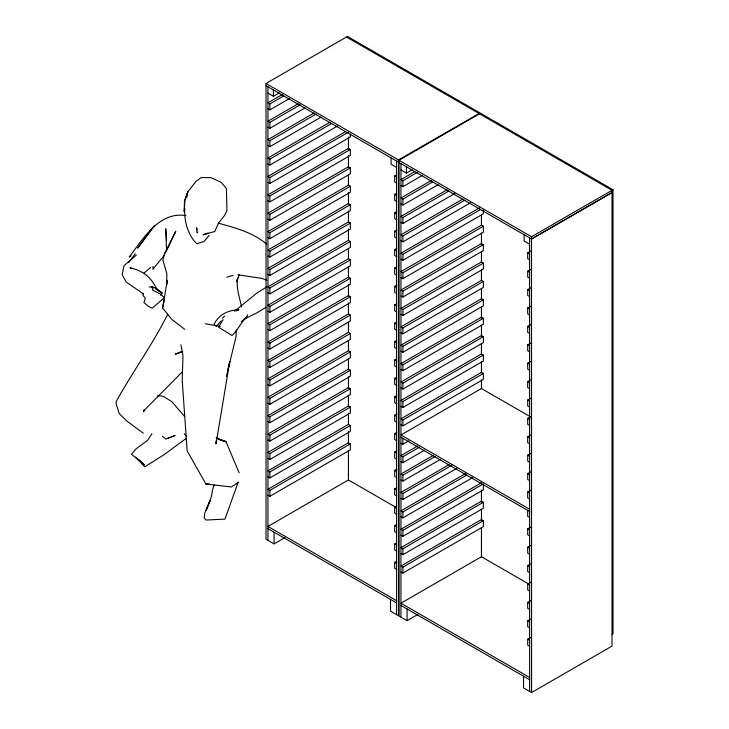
<?xml version="1.0" encoding="UTF-8"?>
<svg xmlns="http://www.w3.org/2000/svg" width="729" height="729" viewBox="0 0 729 729"><rect width="100%" height="100%" fill="white"/><g stroke="black" fill="none" stroke-linecap="round" stroke-linejoin="round"><path stroke-width="1.09" d="M236.36 330.091L235.968 336.88L226.446 376.383M153.063 266.404L152.871 269.283L163.815 255.806M237.618 278.059C235.914 287.855 239.704 297.423 241.499 306.9M237.18 279.353L236.807 281.54L239.404 274.633M184.802 208.494C183.918 220.732 187.882 235.112 196.748 243.732L203.92 241.554L209.159 235.449M186.806 197.349L187.809 191.773L195.992 181.357L201.049 177.584L210.809 177.603L221.188 182.35L226.409 188.547L226.938 210.581L224.705 215.292L218.518 223.11L214.736 231.512L203.017 234.793L208.066 233.025M184.747 329.344L171.652 319.247L162.585 307.984L167.296 280.446L166.595 284.893L166.868 273.785L162.895 260.116L164.435 253.856L175.762 231.248L167.041 249.692M162.585 307.984L164.462 299.482M144.123 409.625L143.649 411.712L144.233 410.309L182.068 372.1M227.758 370.122L229.763 361.52L216.012 443.97L215.948 440.99M238.164 482.188L224.969 519.112L205.824 520.05L204.202 517.763L204.813 512.952L210.18 500.659L206.216 510.036L211.182 497.16L212.795 488.758L214.244 484.794M143.422 293.432L142.884 295.19L145.299 298.279L143.923 302.544L148.297 306.317L152.142 308.212L164.435 297.669L160.471 293.933M223.083 319.621L218.518 327.175L232.004 335.486C237.982 330.155 240.807 322.391 246.767 317.151L247.514 314.8M167.716 314.181C152.68 344.516 132.578 371.863 116.203 401.497L116.221 404.285L119.283 413.644L126.828 421.061L143.349 433.226M151.933 433.673L147.695 440.225L136.077 448.827L131.493 454.231L144.397 464.956L139.002 459.635M164.435 253.856L166.558 250.721L165.747 228.769L166.577 239.932M160.562 295.245L162.166 292.976L156.58 288.429L151.632 286.688L149.153 287.035M128.705 262.495L135.23 253.71M235.048 310.855L256.909 293.012L266.559 287.016M221.233 320.924L216.294 326.31L214.053 324.369C218.645 314.509 228.478 309.943 238.866 309.852L236.232 310.836M197.942 231.986L197.03 232.87L196.511 227.712L197.231 229.845M242.839 320.487L241.436 321.689L246.767 317.151M222.309 318.154L224.714 316.131M136.341 255.104L124.003 265.739L122.153 274.669L126.226 282.023L143.312 293.86M144.151 272.883L150.675 267.47M130.965 255.706L129.188 257.036C143.212 238.82 159.223 211.137 185.922 215.62M185.995 438.557L163.168 455.297L144.743 466.842L135.576 457.092M238.656 482.279L231.375 486.945L205.942 484.065L187.18 450.923L182.232 380.766L182.97 355.716L180.91 344.826M266.021 307.292L256.626 313.023L244.561 318.883M266.021 83.48L347.469 36.45L480.001 112.968L398.499 159.961L266.021 83.48L266.021 539.241L274.068 543.889L284.866 537.656M267.953 93.139L273.421 96.301L279.316 92.902M282.67 94.305L267.953 102.807L269.885 103.919L283.627 95.991M267.953 108.758L269.885 109.869L289.513 98.533M298.38 103.646L267.953 121.205L269.885 122.326L300.312 104.757M267.953 127.156L269.885 128.268L305.214 107.874M314.081 112.977L267.953 139.613L269.885 140.724L316.012 114.088M267.953 145.554L269.885 146.675L320.924 117.205M329.79 122.308L267.953 158.011L269.885 159.132L331.722 123.429M267.953 163.961L269.885 165.073L337.609 125.971M345.491 131.648L267.953 176.418L269.885 177.53L348.407 132.195M267.953 182.359L269.885 183.48L350.367 137.006L350.367 134.036M350.367 149.463L348.435 148.352L267.953 194.816L269.885 195.928L350.367 149.463L350.367 155.414L269.885 201.878L267.953 200.767M350.367 167.861L348.435 166.75L267.953 213.214L269.885 214.335L350.367 167.861L350.367 173.812L269.885 220.276L267.953 219.165M350.367 186.269L348.435 185.148L267.953 231.622L269.885 232.733L350.367 186.269L350.367 192.21L269.885 238.684L267.953 237.563M417.872 614.447L407.074 620.68L399.027 616.032L399.027 160.271L480.484 113.241L613.007 189.759L613.007 633.811L612.041 634.376M396.612 183.043L394.681 181.922L394.681 175.971L396.649 174.842M350.367 204.667L348.435 203.555L267.953 250.02L269.885 251.131L350.367 204.667L350.367 210.617L269.885 257.082L267.953 255.97M400.959 169.939L406.436 173.092L412.322 169.693M414.701 171.67L400.959 179.598L402.891 180.719L417.617 172.217M400.959 185.549L402.891 186.66L422.519 175.334M396.612 201.441L394.681 200.329L394.681 194.379L396.649 193.24M350.367 223.065L348.435 221.953L267.953 268.418L269.885 269.539L350.367 223.065L350.367 229.015L269.885 275.489L267.953 274.368M431.386 180.437L400.959 198.006L402.891 199.117L432.343 182.113M400.959 203.947L402.891 205.068L438.229 184.665M396.612 219.839L394.681 218.727L394.681 212.777L396.649 211.647M350.367 241.472L348.435 240.351L267.953 286.825L269.885 287.937L350.367 241.472L350.367 247.423L269.885 293.887L267.953 292.776M447.096 189.768L400.959 216.404L402.891 217.515L449.028 190.889M400.959 222.354L402.891 223.466L454.914 193.431M396.612 238.246L394.681 237.125L394.681 231.184L396.649 230.045M350.367 259.87L348.435 258.759L267.953 305.223L269.885 306.344L350.367 259.87L350.367 265.821L269.885 312.285L267.953 311.174M462.797 199.108L400.959 234.802L402.891 235.923L464.728 200.22M400.959 240.752L402.891 241.864L470.615 202.771M396.612 256.644L394.681 255.533L394.681 249.582L396.649 248.452M350.367 278.278L348.435 277.157L267.953 323.63L269.885 324.742L350.367 278.278L350.367 284.219L269.885 330.693L267.953 329.572M479.482 207.874L400.959 253.209L402.891 254.321L480.438 209.551M400.959 259.15L402.891 260.271L483.382 213.797L483.382 209.834M396.612 275.052L394.681 273.931L394.681 267.98L396.649 266.85M350.367 296.676L348.435 295.564L267.953 342.029L269.885 343.14L350.367 296.676L350.367 302.626L269.885 349.091L267.953 347.979M483.382 226.254L481.45 225.143L400.959 271.607L402.891 272.728L483.382 226.254L483.382 232.205L402.891 278.669L400.959 277.558M396.612 293.45L394.681 292.338L394.681 286.388L396.649 285.249M350.367 315.074L348.435 313.962L267.953 360.427L269.885 361.548L350.367 315.074L350.367 321.024L269.885 367.489L267.953 366.377M483.382 244.662L481.45 243.541L400.959 290.014L402.891 291.126L483.382 244.662L483.382 250.603L402.891 297.077L400.959 295.956M396.612 311.848L394.681 310.736L394.681 304.786L396.649 303.656M350.367 333.481L348.435 332.36L267.953 378.834L269.885 379.946L350.367 333.481L350.367 339.422L269.885 385.896L267.953 384.775M483.382 263.06L481.45 261.948L400.959 308.413L402.891 309.524L483.382 263.06L483.382 269.01L402.891 315.475L400.959 314.363M399.027 160.271L531.505 236.752L613.007 189.759M531.505 238.984L611.995 192.52L611.995 190.287L479.518 113.797M612.041 192.547L531.559 239.012L399.027 162.503M396.612 330.255L394.681 329.134L394.681 323.193L396.649 322.054M350.367 351.879L348.435 350.767L267.953 397.232L269.885 398.353L350.367 351.879L350.367 357.83L269.885 404.294L267.953 403.183M529.628 259.834L527.696 258.713L527.696 252.772L530.639 251.068M483.382 281.458L481.45 280.346L400.959 326.811L402.891 327.932L483.382 281.458L483.382 287.408L402.891 333.873L400.959 332.761M396.612 348.653L394.681 347.542L394.681 341.591L396.649 340.461M350.367 370.286L348.435 369.166L267.953 415.639L269.885 416.751L350.367 370.286L350.367 376.228L269.885 422.702L267.953 421.581M529.628 278.232L527.696 277.12L527.696 271.17L530.639 269.475M483.382 299.865L481.45 298.744L400.959 345.218L402.891 346.33L483.382 299.865L483.382 305.806L402.891 352.28L400.959 351.159M396.612 367.052L394.681 365.94L394.681 359.989L396.649 358.859M350.367 388.685L348.435 387.573L267.953 434.037L269.885 435.149L350.367 388.685L350.367 394.635L269.885 441.1L267.953 439.988M529.628 296.639L527.696 295.518L527.696 289.568L530.639 287.873M483.382 318.263L481.45 317.151L400.959 363.616L402.891 364.728L483.382 318.263L483.382 324.214L402.891 370.678L400.959 369.567M396.612 385.459L394.681 384.338L394.681 378.397L396.649 377.257M350.367 407.083L348.435 405.971L267.953 452.436L269.885 453.556L350.367 407.083L350.367 413.033L269.885 459.498L267.953 458.386M529.628 315.037L527.696 313.926L527.696 307.975L530.639 306.271M483.382 336.661L481.45 335.55L400.959 382.014L402.891 383.135L483.382 336.661L483.382 342.612L402.891 389.086L400.959 387.965M396.612 403.857L394.681 402.745L394.681 396.795L396.649 395.665M350.367 425.49L348.435 424.369L267.953 470.843L269.885 471.955L350.367 425.49L350.367 431.431L269.885 477.905L267.953 476.784M529.628 333.435L527.696 332.324L527.696 326.373L530.639 324.678M483.382 355.069L481.45 353.948L400.959 400.421L402.891 401.533L483.382 355.069L483.382 361.019L402.891 407.484L400.959 406.372M396.612 422.264L394.681 421.143L394.681 415.193L396.649 414.063M350.367 443.888L348.435 442.776L267.953 489.241L269.885 490.353L350.367 443.888L350.367 449.839L269.885 496.303L267.953 495.191M529.628 351.843L527.696 350.722L527.696 344.781L530.639 343.077M483.382 373.467L481.45 372.355L400.959 418.82L402.891 419.94L483.382 373.467L483.382 379.417L402.891 425.882L400.959 424.77M396.612 440.662L394.681 439.551L394.681 433.6L396.649 432.461M529.628 370.241L527.696 369.129L527.696 363.179L530.639 361.475M400.959 443.168L402.891 444.289L408.778 440.89M396.612 459.06L394.681 457.949L394.681 451.998L396.649 450.868M529.628 388.648L527.696 387.527L527.696 381.577L530.639 379.882M417.644 445.993L400.959 455.625L402.891 456.737L419.576 447.105M400.959 461.575L402.891 462.687L424.488 450.221M396.612 477.468L394.681 476.347L394.681 470.405L396.649 469.266M529.628 407.046L527.696 405.935L527.696 399.984L530.639 398.28M433.354 455.324L400.959 474.023L402.891 475.144L435.286 456.445M400.959 479.974L402.891 481.094L440.188 459.552M396.612 495.866L394.681 494.754L394.681 488.804L396.649 487.674M529.628 425.444L527.696 424.333L527.696 418.382L530.639 416.687M449.055 464.665L400.959 492.43L402.891 493.542L451.971 465.211M400.959 498.381L402.891 499.493L456.873 468.328M396.612 514.273L394.681 513.152L394.681 507.202L396.649 506.072M529.628 443.852L527.696 442.731L527.696 436.789L530.639 435.085M465.74 473.431L400.959 510.829L402.891 511.949L466.697 475.108M400.959 516.779L402.891 517.891L472.583 477.659M396.612 532.671L394.681 531.559L394.681 525.609L396.649 524.47M529.628 462.25L527.696 461.138L527.696 455.188L530.639 453.484M481.45 482.762L400.959 529.236L402.891 530.347L483.382 483.883M400.959 535.177L402.891 536.298L483.382 489.824L483.382 484.867M396.612 551.069L394.681 549.958L394.681 544.007L396.649 542.877M529.628 480.648L527.696 479.536L527.696 473.586L530.639 471.891M483.382 502.281L481.45 501.169L400.959 547.634L402.891 548.746L483.382 502.281L483.382 508.231L402.891 554.696L400.959 553.584M396.612 569.477L394.681 568.356L394.681 562.414L396.649 561.275M529.628 499.055L527.696 497.934L527.696 491.993L530.639 490.289M483.382 520.679L481.45 519.567L400.959 566.032L402.891 567.153L483.382 520.679L483.382 526.63L402.891 573.094L400.959 571.983M529.628 535.861L527.696 534.74L527.696 528.798L530.639 527.094M529.628 554.259L527.696 553.147L527.696 547.197L530.639 545.492M529.628 572.657L527.696 571.545L527.696 565.595L530.639 563.9M529.628 591.064L527.696 589.943L527.696 584.002L530.639 582.298M529.628 609.462L527.696 608.351L527.696 602.4L530.639 600.696M529.628 627.869L527.696 626.749L527.696 620.798L530.639 619.103M529.628 646.268L527.696 645.156L527.696 639.205L530.639 637.501M523.513 676.193L523.513 687.903L531.559 692.55L612.041 646.085L612.041 190.315M181.412 351.615L175.27 354.258L182.669 351.606M234.337 311.019L236.078 310.354M175.306 435.413L165.765 439.077L162.412 436.37M168.153 438.111L174.404 435.732M226.828 277.148L233.207 275.38M209.332 484.065L205.942 484.065L208.512 484.366M157.619 395.592L163.187 396.275L171.944 401.734L184.446 416.332M237.763 274.787L261.902 278.369L266.686 280.155M205.305 323.749L220.158 326.364M219.684 439.751L226.008 441.71L239.13 472.839M217.661 438.831L226.008 441.71L216.167 437.673M153.218 290.342L159.715 293.723M153.236 290.525L151.632 286.688L153.546 287.718M155.459 288.748L162.166 292.976M131.84 268.737L129.962 267.68C143.057 270.997 150.684 276.61 156.343 288.402M346.503 37.006L479.035 113.524M266.021 85.703L398.544 162.221M396.567 167.397L391.09 164.235L391.09 157.92M529.582 244.188L524.105 241.035L524.105 234.711M394.681 175.971L396.612 177.092M527.696 252.772L529.628 253.883M394.681 194.379L396.612 195.49M527.696 271.17L529.628 272.281M394.681 212.777L396.612 213.898M527.696 289.568L529.628 290.689M394.681 231.184L396.612 232.296M527.696 307.975L529.628 309.087M394.681 249.582L396.612 250.694M527.696 326.373L529.628 327.494M394.681 267.98L396.612 269.101M527.696 344.781L529.628 345.892M394.681 286.388L396.612 287.499M527.696 363.179L529.628 364.29M394.681 304.786L396.612 305.907M527.696 381.577L529.628 382.698M394.681 323.193L396.612 324.305M527.696 399.984L529.628 401.096M530.557 416.879L481.45 388.521L400.959 434.994L529.628 509.279M394.681 341.591L396.612 342.703M527.696 418.382L529.628 419.503M394.681 359.989L396.612 361.11M527.696 436.789L529.628 437.901M394.681 378.397L396.612 379.508M527.696 455.188L529.628 456.299M394.681 396.795L396.612 397.906M527.696 473.586L529.628 474.707M394.681 415.193L396.612 416.314M527.696 491.993L529.628 493.105M394.681 433.6L396.612 434.712M400.959 437.227L529.628 511.503M529.628 517.453L527.696 516.342L527.696 510.391M394.681 451.998L396.612 453.119M527.696 528.798L529.628 529.91M394.681 470.405L396.612 471.517M527.696 547.197L529.628 548.308M394.681 488.804L396.612 489.915M527.696 565.595L529.628 566.715M395.583 507.165L348.435 479.946L267.953 526.42L396.612 600.705M528.589 583.956L481.45 556.746L400.959 603.211L529.628 677.496M394.681 507.202L396.612 508.323M527.696 584.002L529.628 585.114M394.681 525.609L396.612 526.721M527.696 602.4L529.628 603.512M394.681 544.007L396.612 545.128M527.696 620.798L529.628 621.919M394.681 562.414L396.612 563.526M527.696 639.205L529.628 640.317M267.953 528.643L396.612 602.929M400.959 605.444L529.628 679.729M151.632 286.688L153.546 287.837M157.373 290.124L159.296 291.263M218.372 223.156C235.221 227.895 252.835 232.378 266.623 244.069M184.319 433.773L186.314 436.407M531.505 236.752L531.559 692.55M529.582 237.873L529.628 691.438M481.45 214.9L481.45 225.133M481.45 233.089L481.45 244.452M481.45 251.277L481.45 262.64M481.45 269.466L481.45 280.829M481.45 288.784L481.45 299.018M481.45 306.973L481.45 318.336M481.45 325.161L481.45 336.525M481.45 343.35L481.45 354.713M481.45 361.529L481.45 372.902M481.45 379.718L481.45 388.812M481.45 489.979L481.45 502.481M481.45 509.298L481.45 520.67M481.45 527.486L481.45 557.038M407.074 608.97L407.074 620.68M406.436 166.777L406.436 173.092M402.891 180.719L402.891 186.66M402.891 199.117L402.891 205.068M402.891 217.515L402.891 223.466M402.891 235.923L402.891 241.864M402.891 254.321L402.891 260.271M402.891 272.728L402.891 278.669M402.891 291.126L402.891 297.077M402.891 309.524L402.891 315.475M402.891 327.932L402.891 333.873M402.891 346.33L402.891 352.28M402.891 364.728L402.891 370.678M402.891 383.135L402.891 389.086M402.891 401.533L402.891 407.484M402.891 419.94L402.891 425.882M402.891 438.339L402.891 444.289M402.891 456.737L402.891 462.687M402.891 475.144L402.891 481.094M402.891 493.542L402.891 499.493M402.891 511.949L402.891 517.891M402.891 530.347L402.891 536.298M402.891 548.746L402.891 554.696M402.891 567.153L402.891 573.094M400.959 163.615L400.959 617.153M398.499 159.961L398.544 615.759L390.498 611.112L390.498 599.402M396.567 161.082L396.612 614.638M348.435 136.97L348.435 149.472M348.435 155.159L348.435 167.661M348.435 174.486L348.435 185.849M348.435 192.666L348.435 204.038M348.435 210.854L348.435 222.227M348.435 229.043L348.435 240.406M348.435 248.37L348.435 258.595M348.435 266.55L348.435 277.922M348.435 284.738L348.435 296.111M348.435 302.927L348.435 314.29M348.435 322.254L348.435 332.479M348.435 340.434L348.435 350.667M348.435 358.622L348.435 369.995M348.435 376.811L348.435 388.174M348.435 395L348.435 406.363M348.435 413.188L348.435 424.551M348.435 431.368L348.435 443.879M348.435 450.695L348.435 480.247M274.068 532.179L274.068 543.889M273.421 89.977L273.421 96.301M269.885 103.919L269.885 109.869M269.885 122.326L269.885 128.268M269.885 140.724L269.885 146.675M269.885 159.132L269.885 165.073M269.885 177.53L269.885 183.48M269.885 195.928L269.885 201.878M269.885 214.335L269.885 220.276M269.885 232.733L269.885 238.684M269.885 251.131L269.885 257.082M269.885 269.539L269.885 275.489M269.885 287.937L269.885 293.887M269.885 306.344L269.885 312.285M269.885 324.742L269.885 330.693M269.885 343.14L269.885 349.091M269.885 361.548L269.885 367.489M269.885 379.946L269.885 385.896M269.885 398.353L269.885 404.294M269.885 416.751L269.885 422.702M269.885 435.149L269.885 441.1M269.885 453.556L269.885 459.498M269.885 471.955L269.885 477.905M269.885 490.353L269.885 496.303M267.953 86.824L267.953 540.353M184.483 200.712L184.209 211.829L184.865 200.985L187.809 191.773L184.483 200.712M150.748 230.255L137.717 248.124L154.393 225.78L150.748 230.255"/></g></svg>
